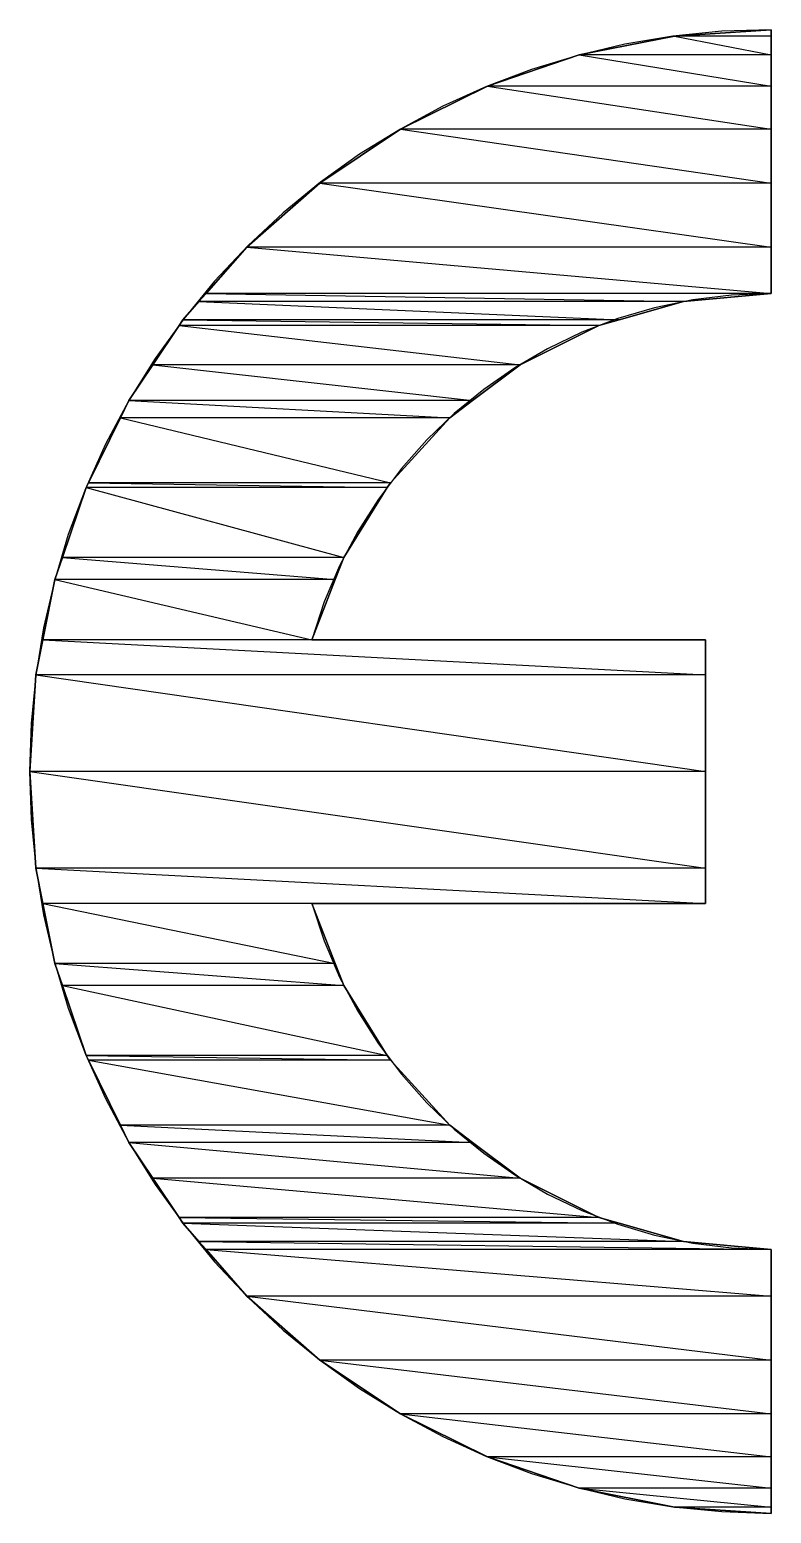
# Model space of a CAD drawing. Header units: millimetres. Extents: x -208796 to -83323, y 30910 to 103951.
# Drawn here: x -100265.164 to -100264.207, y 36521.367 to 36523.281 of the extents above; entities that cross this region are included whole.
import ezdxf

# ---------------------------------------------------------------- set-up
doc = ezdxf.new("R2010")
doc.units = ezdxf.units.MM
doc.header["$LTSCALE"] = 3

# ---------------------------------------------------------------- blocks, each defined once
blk = doc.blocks.new('*U99')
at = {"color": 251}
for p, q in [((-13.3067, 25.1841), (-13.1839, 25.2085)), ((-13.1839, 25.2085), (-13.3067, 25.1841)), ((-13.1839, 25.2085), (-13.059, 25.2167)), ((-13.059, 25.2167), (-13.1839, 25.2085)), ((-13.059, 25.2085), (-13.1839, 25.2085)), ((-13.1839, 25.2085), (-13.059, 25.1841)), ((-13.1839, 25.2085), (-13.059, 25.1841)), ((-13.059, 25.2085), (-13.1839, 25.2085)), ((-13.059, 25.2167), (-13.059, 25.2085)), ((-13.059, 25.2085), (-13.059, 25.2167)), ((-13.059, 25.1841), (-13.059, 25.2085)), ((-13.059, 25.2085), (-13.059, 25.1841)), ((4.6653, 25.1841), (4.7881, 25.2085)), ((4.7881, 25.2085), (4.6653, 25.1841)), ((4.7881, 25.2085), (4.913, 25.2167)), ((4.913, 25.2167), (4.7881, 25.2085)), ((4.913, 25.2085), (4.7881, 25.2085)), ((4.7881, 25.2085), (4.913, 25.1841)), ((4.7881, 25.2085), (4.913, 25.1841)), ((4.913, 25.2085), (4.7881, 25.2085)), ((4.913, 25.2167), (4.913, 25.2085)), ((4.913, 25.2085), (4.913, 25.2167)), ((4.913, 25.1841), (4.913, 25.2085)), ((4.913, 25.2085), (4.913, 25.1841)), ((-13.4252, 25.1438), (-13.3067, 25.1841)), ((-13.3067, 25.1841), (-13.4252, 25.1438)), ((-13.059, 25.1841), (-13.3067, 25.1841)), ((-13.3067, 25.1841), (-13.059, 25.1438)), ((-13.3067, 25.1841), (-13.059, 25.1438)), ((-13.059, 25.1841), (-13.3067, 25.1841)), ((-13.059, 25.1438), (-13.059, 25.1841)), ((-13.059, 25.1841), (-13.059, 25.1438)), ((4.5468, 25.1438), (4.6653, 25.1841)), ((4.6653, 25.1841), (4.5468, 25.1438)), ((4.913, 25.1841), (4.6653, 25.1841)), ((4.6653, 25.1841), (4.913, 25.1438)), ((4.6653, 25.1841), (4.913, 25.1438)), ((4.913, 25.1841), (4.6653, 25.1841)), ((4.913, 25.1438), (4.913, 25.1841)), ((4.913, 25.1841), (4.913, 25.1438)), ((-13.5375, 25.0885), (-13.4252, 25.1438)), ((-13.4252, 25.1438), (-13.5375, 25.0885)), ((-13.059, 25.1438), (-13.4252, 25.1438)), ((-13.4252, 25.1438), (-13.059, 25.0885)), ((-13.4252, 25.1438), (-13.059, 25.0885)), ((-13.059, 25.1438), (-13.4252, 25.1438)), ((-13.059, 25.0885), (-13.059, 25.1438)), ((-13.059, 25.1438), (-13.059, 25.0885)), ((4.4345, 25.0885), (4.5468, 25.1438)), ((4.5468, 25.1438), (4.4345, 25.0885)), ((4.913, 25.1438), (4.5468, 25.1438)), ((4.5468, 25.1438), (4.913, 25.0885)), ((4.5468, 25.1438), (4.913, 25.0885)), ((4.913, 25.1438), (4.5468, 25.1438)), ((4.913, 25.0885), (4.913, 25.1438)), ((4.913, 25.1438), (4.913, 25.0885)), ((-13.6415, 25.0189), (-13.5375, 25.0885)), ((-13.5375, 25.0885), (-13.6415, 25.0189)), ((-13.059, 25.0885), (-13.5375, 25.0885)), ((-13.5375, 25.0885), (-13.059, 25.0189)), ((-13.5375, 25.0885), (-13.059, 25.0189)), ((-13.059, 25.0885), (-13.5375, 25.0885)), ((-13.059, 25.0189), (-13.059, 25.0885)), ((-13.059, 25.0885), (-13.059, 25.0189)), ((4.3305, 25.0189), (4.4345, 25.0885)), ((4.4345, 25.0885), (4.3305, 25.0189)), ((4.913, 25.0885), (4.4345, 25.0885)), ((4.4345, 25.0885), (4.913, 25.0189)), ((4.4345, 25.0885), (4.913, 25.0189)), ((4.913, 25.0885), (4.4345, 25.0885)), ((4.913, 25.0189), (4.913, 25.0885)), ((4.913, 25.0885), (4.913, 25.0189)), ((-13.7356, 24.9364), (-13.6415, 25.0189)), ((-13.6415, 25.0189), (-13.7356, 24.9364)), ((-13.059, 25.0189), (-13.6415, 25.0189)), ((-13.6415, 25.0189), (-13.059, 24.9364)), ((-13.6415, 25.0189), (-13.059, 24.9364)), ((-13.059, 25.0189), (-13.6415, 25.0189)), ((-13.059, 24.9364), (-13.059, 25.0189)), ((-13.059, 25.0189), (-13.059, 24.9364)), ((4.2364, 24.9364), (4.3305, 25.0189)), ((4.3305, 25.0189), (4.2364, 24.9364)), ((4.913, 25.0189), (4.3305, 25.0189)), ((4.3305, 25.0189), (4.913, 24.9364)), ((4.3305, 25.0189), (4.913, 24.9364)), ((4.913, 25.0189), (4.3305, 25.0189)), ((4.913, 24.9364), (4.913, 25.0189)), ((4.913, 25.0189), (4.913, 24.9364)), ((-13.7882, 24.8765), (-13.7356, 24.9364)), ((-13.7356, 24.9364), (-13.7882, 24.8765)), ((-13.059, 24.9364), (-13.7356, 24.9364)), ((-13.7356, 24.9364), (-13.059, 24.8765)), ((-13.7356, 24.9364), (-13.059, 24.8765)), ((-13.059, 24.9364), (-13.7356, 24.9364)), ((-13.059, 24.8765), (-13.059, 24.9364)), ((-13.059, 24.9364), (-13.059, 24.8765)), ((4.1838, 24.8765), (4.2364, 24.9364)), ((4.2364, 24.9364), (4.1838, 24.8765)), ((4.913, 24.9364), (4.2364, 24.9364)), ((4.2364, 24.9364), (4.913, 24.8765)), ((4.2364, 24.9364), (4.913, 24.8765)), ((4.913, 24.9364), (4.2364, 24.9364)), ((4.913, 24.8765), (4.913, 24.9364)), ((4.913, 24.9364), (4.913, 24.8765)), ((-13.8181, 24.8423), (-13.7974, 24.866)), ((-13.7974, 24.866), (-13.8181, 24.8423)), ((-13.7974, 24.866), (-13.7882, 24.8765)), ((-13.7882, 24.8765), (-13.7974, 24.866)), ((-13.1721, 24.866), (-13.7974, 24.866)), ((-13.7974, 24.866), (-13.2555, 24.8423)), ((-13.7974, 24.866), (-13.2555, 24.8423)), ((-13.1721, 24.866), (-13.7974, 24.866)), ((-13.059, 24.8765), (-13.7882, 24.8765)), ((-13.7882, 24.8765), (-13.1721, 24.866)), ((-13.7882, 24.8765), (-13.1721, 24.866)), ((-13.059, 24.8765), (-13.7882, 24.8765)), ((-13.2555, 24.8423), (-13.1721, 24.866)), ((-13.1721, 24.866), (-13.2555, 24.8423)), ((-13.1721, 24.866), (-13.059, 24.8765)), ((-13.059, 24.8765), (-13.1721, 24.866)), ((4.1539, 24.8423), (4.1746, 24.866)), ((4.1746, 24.866), (4.1539, 24.8423)), ((4.1746, 24.866), (4.1838, 24.8765)), ((4.1838, 24.8765), (4.1746, 24.866)), ((4.7999, 24.866), (4.1746, 24.866)), ((4.1746, 24.866), (4.7165, 24.8423)), ((4.1746, 24.866), (4.7165, 24.8423)), ((4.7999, 24.866), (4.1746, 24.866)), ((4.913, 24.8765), (4.1838, 24.8765)), ((4.1838, 24.8765), (4.7999, 24.866)), ((4.1838, 24.8765), (4.7999, 24.866)), ((4.913, 24.8765), (4.1838, 24.8765)), ((4.7165, 24.8423), (4.7999, 24.866)), ((4.7999, 24.866), (4.7165, 24.8423)), ((4.7999, 24.866), (4.913, 24.8765)), ((4.913, 24.8765), (4.7999, 24.866)), ((-13.823, 24.835), (-13.8181, 24.8423)), ((-13.8181, 24.8423), (-13.823, 24.835)), ((-13.2555, 24.8423), (-13.8181, 24.8423)), ((-13.8181, 24.8423), (-13.2814, 24.835)), ((-13.8181, 24.8423), (-13.2814, 24.835)), ((-13.2555, 24.8423), (-13.8181, 24.8423)), ((-13.2814, 24.835), (-13.2555, 24.8423)), ((-13.2555, 24.8423), (-13.2814, 24.835)), ((4.149, 24.835), (4.1539, 24.8423)), ((4.1539, 24.8423), (4.149, 24.835)), ((4.7165, 24.8423), (4.1539, 24.8423)), ((4.1539, 24.8423), (4.6906, 24.835)), ((4.1539, 24.8423), (4.6906, 24.835)), ((4.7165, 24.8423), (4.1539, 24.8423)), ((4.6906, 24.835), (4.7165, 24.8423)), ((4.7165, 24.8423), (4.6906, 24.835)), ((-13.8568, 24.7844), (-13.823, 24.835)), ((-13.823, 24.835), (-13.8568, 24.7844)), ((-13.2814, 24.835), (-13.823, 24.835)), ((-13.823, 24.835), (-13.3831, 24.7844)), ((-13.823, 24.835), (-13.3831, 24.7844)), ((-13.2814, 24.835), (-13.823, 24.835)), ((-13.3831, 24.7844), (-13.2814, 24.835)), ((-13.2814, 24.835), (-13.3831, 24.7844)), ((4.1152, 24.7844), (4.149, 24.835)), ((4.149, 24.835), (4.1152, 24.7844)), ((4.6906, 24.835), (4.149, 24.835)), ((4.149, 24.835), (4.5889, 24.7844)), ((4.149, 24.835), (4.5889, 24.7844)), ((4.6906, 24.835), (4.149, 24.835)), ((4.5889, 24.7844), (4.6906, 24.835)), ((4.6906, 24.835), (4.5889, 24.7844)), ((-13.8877, 24.7383), (-13.8568, 24.7844)), ((-13.8568, 24.7844), (-13.8877, 24.7383)), ((-13.3831, 24.7844), (-13.8568, 24.7844)), ((-13.8568, 24.7844), (-13.4444, 24.7383)), ((-13.8568, 24.7844), (-13.4444, 24.7383)), ((-13.3831, 24.7844), (-13.8568, 24.7844)), ((-13.4444, 24.7383), (-13.3831, 24.7844)), ((-13.3831, 24.7844), (-13.4444, 24.7383)), ((4.0843, 24.7383), (4.1152, 24.7844)), ((4.1152, 24.7844), (4.0843, 24.7383)), ((4.5889, 24.7844), (4.1152, 24.7844)), ((4.1152, 24.7844), (4.5276, 24.7383)), ((4.1152, 24.7844), (4.5276, 24.7383)), ((4.5889, 24.7844), (4.1152, 24.7844)), ((4.5276, 24.7383), (4.5889, 24.7844)), ((4.5889, 24.7844), (4.5276, 24.7383)), ((-13.8986, 24.7161), (-13.8877, 24.7383)), ((-13.8877, 24.7383), (-13.8986, 24.7161)), ((-13.4444, 24.7383), (-13.8877, 24.7383)), ((-13.8877, 24.7383), (-13.4738, 24.7161)), ((-13.8877, 24.7383), (-13.4738, 24.7161)), ((-13.4444, 24.7383), (-13.8877, 24.7383)), ((-13.4738, 24.7161), (-13.4444, 24.7383)), ((-13.4444, 24.7383), (-13.4738, 24.7161)), ((4.0734, 24.7161), (4.0843, 24.7383)), ((4.0843, 24.7383), (4.0734, 24.7161)), ((4.5276, 24.7383), (4.0843, 24.7383)), ((4.0843, 24.7383), (4.4982, 24.7161)), ((4.0843, 24.7383), (4.4982, 24.7161)), ((4.5276, 24.7383), (4.0843, 24.7383)), ((4.4982, 24.7161), (4.5276, 24.7383)), ((4.5276, 24.7383), (4.4982, 24.7161)), ((-13.9399, 24.6323), (-13.8986, 24.7161)), ((-13.8986, 24.7161), (-13.9399, 24.6323)), ((-13.4738, 24.7161), (-13.8986, 24.7161)), ((-13.8986, 24.7161), (-13.5505, 24.6323)), ((-13.8986, 24.7161), (-13.5505, 24.6323)), ((-13.4738, 24.7161), (-13.8986, 24.7161)), ((-13.5505, 24.6323), (-13.4738, 24.7161)), ((-13.4738, 24.7161), (-13.5505, 24.6323)), ((4.0321, 24.6323), (4.0734, 24.7161)), ((4.0734, 24.7161), (4.0321, 24.6323)), ((4.4982, 24.7161), (4.0734, 24.7161)), ((4.0734, 24.7161), (4.4215, 24.6323)), ((4.0734, 24.7161), (4.4215, 24.6323)), ((4.4982, 24.7161), (4.0734, 24.7161)), ((4.4215, 24.6323), (4.4982, 24.7161)), ((4.4982, 24.7161), (4.4215, 24.6323)), ((-13.943, 24.626), (-13.9399, 24.6323)), ((-13.9399, 24.6323), (-13.943, 24.626)), ((-13.5505, 24.6323), (-13.9399, 24.6323)), ((-13.9399, 24.6323), (-13.5544, 24.626)), ((-13.9399, 24.6323), (-13.5544, 24.626)), ((-13.5505, 24.6323), (-13.9399, 24.6323)), ((-13.5544, 24.626), (-13.5505, 24.6323)), ((-13.5505, 24.6323), (-13.5544, 24.626)), ((4.029, 24.626), (4.0321, 24.6323)), ((4.0321, 24.6323), (4.029, 24.626)), ((4.4215, 24.6323), (4.0321, 24.6323)), ((4.0321, 24.6323), (4.4176, 24.626)), ((4.0321, 24.6323), (4.4176, 24.626)), ((4.4215, 24.6323), (4.0321, 24.6323)), ((4.4176, 24.626), (4.4215, 24.6323)), ((4.4215, 24.6323), (4.4176, 24.626)), ((-13.9736, 24.5358), (-13.943, 24.626)), ((-13.943, 24.626), (-13.9736, 24.5358)), ((-13.5544, 24.626), (-13.943, 24.626)), ((-13.943, 24.626), (-13.6105, 24.5358)), ((-13.943, 24.626), (-13.6105, 24.5358)), ((-13.5544, 24.626), (-13.943, 24.626)), ((-13.6105, 24.5358), (-13.5544, 24.626)), ((-13.5544, 24.626), (-13.6105, 24.5358)), ((3.9984, 24.5358), (4.029, 24.626)), ((4.029, 24.626), (3.9984, 24.5358)), ((4.4176, 24.626), (4.029, 24.626)), ((4.029, 24.626), (4.3615, 24.5358)), ((4.029, 24.626), (4.3615, 24.5358)), ((4.4176, 24.626), (4.029, 24.626)), ((4.3615, 24.5358), (4.4176, 24.626)), ((4.4176, 24.626), (4.3615, 24.5358)), ((-13.9832, 24.5075), (-13.9736, 24.5358)), ((-13.9736, 24.5358), (-13.9832, 24.5075)), ((-13.6105, 24.5358), (-13.9736, 24.5358)), ((-13.9736, 24.5358), (-13.6215, 24.5075)), ((-13.9736, 24.5358), (-13.6215, 24.5075)), ((-13.6105, 24.5358), (-13.9736, 24.5358)), ((-13.6215, 24.5075), (-13.6105, 24.5358)), ((-13.6105, 24.5358), (-13.6215, 24.5075)), ((3.9888, 24.5075), (3.9984, 24.5358)), ((3.9984, 24.5358), (3.9888, 24.5075)), ((4.3615, 24.5358), (3.9984, 24.5358)), ((3.9984, 24.5358), (4.3505, 24.5075)), ((3.9984, 24.5358), (4.3505, 24.5075)), ((4.3615, 24.5358), (3.9984, 24.5358)), ((4.3505, 24.5075), (4.3615, 24.5358)), ((4.3615, 24.5358), (4.3505, 24.5075)), ((-13.9987, 24.4299), (-13.9832, 24.5075)), ((-13.9832, 24.5075), (-13.9987, 24.4299)), ((-13.6215, 24.5075), (-13.9832, 24.5075)), ((-13.9832, 24.5075), (-13.6517, 24.4299)), ((-13.9832, 24.5075), (-13.6517, 24.4299)), ((-13.6215, 24.5075), (-13.9832, 24.5075)), ((-13.6517, 24.4299), (-13.6215, 24.5075)), ((-13.6215, 24.5075), (-13.6517, 24.4299)), ((3.9733, 24.4299), (3.9888, 24.5075)), ((3.9888, 24.5075), (3.9733, 24.4299)), ((4.3505, 24.5075), (3.9888, 24.5075)), ((3.9888, 24.5075), (4.3203, 24.4299)), ((3.9888, 24.5075), (4.3203, 24.4299)), ((4.3505, 24.5075), (3.9888, 24.5075)), ((4.3203, 24.4299), (4.3505, 24.5075)), ((4.3505, 24.5075), (4.3203, 24.4299)), ((-14.0077, 24.3847), (-13.9987, 24.4299)), ((-13.9987, 24.4299), (-14.0077, 24.3847)), ((-13.6517, 24.4299), (-13.9987, 24.4299)), ((-13.9987, 24.4299), (-13.1441, 24.3847)), ((-13.9987, 24.4299), (-13.1441, 24.3847)), ((-13.1441, 24.4299), (-13.9987, 24.4299)), ((-13.6517, 24.4299), (-13.1441, 24.4299)), ((-13.6517, 24.4299), (-13.6517, 24.4299)), ((-13.6517, 24.4299), (-13.1441, 24.4299)), ((-13.1441, 24.3847), (-13.1441, 24.4299)), ((-13.1441, 24.4299), (-13.1441, 24.3847)), ((3.9643, 24.3847), (3.9733, 24.4299)), ((3.9733, 24.4299), (3.9643, 24.3847)), ((4.3203, 24.4299), (3.9733, 24.4299)), ((3.9733, 24.4299), (4.8279, 24.3847)), ((3.9733, 24.4299), (4.8279, 24.3847)), ((4.8279, 24.4299), (3.9733, 24.4299)), ((4.3203, 24.4299), (4.8279, 24.4299)), ((4.3203, 24.4299), (4.3203, 24.4299)), ((4.3203, 24.4299), (4.8279, 24.4299)), ((4.8279, 24.3847), (4.8279, 24.4299)), ((4.8279, 24.4299), (4.8279, 24.3847)), ((-14.0158, 24.2599), (-14.0077, 24.3847)), ((-14.0077, 24.3847), (-14.0158, 24.2599)), ((-13.1441, 24.3847), (-14.0077, 24.3847)), ((-14.0077, 24.3847), (-13.1441, 24.2599)), ((-14.0077, 24.3847), (-13.1441, 24.2599)), ((-13.1441, 24.3847), (-14.0077, 24.3847)), ((-13.1441, 24.2599), (-13.1441, 24.3847)), ((-13.1441, 24.3847), (-13.1441, 24.2599)), ((3.9562, 24.2599), (3.9643, 24.3847)), ((3.9643, 24.3847), (3.9562, 24.2599)), ((4.8279, 24.3847), (3.9643, 24.3847)), ((3.9643, 24.3847), (4.8279, 24.2599)), ((3.9643, 24.3847), (4.8279, 24.2599)), ((4.8279, 24.3847), (3.9643, 24.3847)), ((4.8279, 24.2599), (4.8279, 24.3847)), ((4.8279, 24.3847), (4.8279, 24.2599)), ((-13.1441, 24.2599), (-14.0158, 24.2599)), ((-14.0158, 24.2599), (-13.1441, 24.135)), ((-14.0077, 24.135), (-14.0158, 24.2599)), ((-14.0158, 24.2599), (-13.1441, 24.135)), ((-13.1441, 24.2599), (-14.0158, 24.2599)), ((-14.0158, 24.2599), (-14.0077, 24.135)), ((-13.1441, 24.135), (-13.1441, 24.2599)), ((-13.1441, 24.2599), (-13.1441, 24.135)), ((4.8279, 24.2599), (3.9562, 24.2599)), ((3.9562, 24.2599), (4.8279, 24.135)), ((3.9643, 24.135), (3.9562, 24.2599)), ((3.9562, 24.2599), (4.8279, 24.135)), ((4.8279, 24.2599), (3.9562, 24.2599)), ((3.9562, 24.2599), (3.9643, 24.135)), ((4.8279, 24.135), (4.8279, 24.2599)), ((4.8279, 24.2599), (4.8279, 24.135)), ((-13.1441, 24.135), (-14.0077, 24.135)), ((-14.0077, 24.135), (-13.1441, 24.0897)), ((-13.9987, 24.0897), (-14.0077, 24.135)), ((-14.0077, 24.135), (-13.1441, 24.0897)), ((-13.1441, 24.135), (-14.0077, 24.135)), ((-14.0077, 24.135), (-13.9987, 24.0897)), ((-13.1441, 24.0897), (-13.1441, 24.135)), ((-13.1441, 24.135), (-13.1441, 24.0897)), ((4.8279, 24.135), (3.9643, 24.135)), ((3.9643, 24.135), (4.8279, 24.0897)), ((3.9733, 24.0897), (3.9643, 24.135)), ((3.9643, 24.135), (4.8279, 24.0897)), ((4.8279, 24.135), (3.9643, 24.135)), ((3.9643, 24.135), (3.9733, 24.0897)), ((4.8279, 24.0897), (4.8279, 24.135)), ((4.8279, 24.135), (4.8279, 24.0897)), ((-13.1441, 24.0897), (-13.9987, 24.0897)), ((-13.9987, 24.0897), (-13.6215, 24.0122)), ((-13.9832, 24.0122), (-13.9987, 24.0897)), ((-13.9987, 24.0897), (-13.6215, 24.0122)), ((-13.6517, 24.0897), (-13.9987, 24.0897)), ((-13.9987, 24.0897), (-13.9832, 24.0122)), ((-13.6517, 24.0897), (-13.1441, 24.0897)), ((-13.6517, 24.0897), (-13.6517, 24.0897)), ((-13.6215, 24.0122), (-13.6517, 24.0897)), ((-13.6517, 24.0897), (-13.1441, 24.0897)), ((-13.6517, 24.0897), (-13.6215, 24.0122)), ((4.8279, 24.0897), (3.9733, 24.0897)), ((3.9733, 24.0897), (4.3505, 24.0122)), ((3.9888, 24.0122), (3.9733, 24.0897)), ((3.9733, 24.0897), (4.3505, 24.0122)), ((4.3203, 24.0897), (3.9733, 24.0897)), ((3.9733, 24.0897), (3.9888, 24.0122)), ((4.3203, 24.0897), (4.8279, 24.0897)), ((4.3203, 24.0897), (4.3203, 24.0897)), ((4.3505, 24.0122), (4.3203, 24.0897)), ((4.3203, 24.0897), (4.8279, 24.0897)), ((4.3203, 24.0897), (4.3505, 24.0122)), ((-13.6215, 24.0122), (-13.9832, 24.0122)), ((-13.9832, 24.0122), (-13.6105, 23.9839)), ((-13.9736, 23.9839), (-13.9832, 24.0122)), ((-13.9832, 24.0122), (-13.6105, 23.9839)), ((-13.6215, 24.0122), (-13.9832, 24.0122)), ((-13.9832, 24.0122), (-13.9736, 23.9839)), ((-13.6105, 23.9839), (-13.6215, 24.0122)), ((-13.6215, 24.0122), (-13.6105, 23.9839)), ((4.3505, 24.0122), (3.9888, 24.0122)), ((3.9888, 24.0122), (4.3615, 23.9839)), ((3.9984, 23.9839), (3.9888, 24.0122)), ((3.9888, 24.0122), (4.3615, 23.9839)), ((4.3505, 24.0122), (3.9888, 24.0122)), ((3.9888, 24.0122), (3.9984, 23.9839)), ((4.3615, 23.9839), (4.3505, 24.0122)), ((4.3505, 24.0122), (4.3615, 23.9839)), ((-13.6105, 23.9839), (-13.9736, 23.9839)), ((-13.9736, 23.9839), (-13.5544, 23.8937)), ((-13.943, 23.8937), (-13.9736, 23.9839)), ((-13.9736, 23.9839), (-13.5544, 23.8937)), ((-13.6105, 23.9839), (-13.9736, 23.9839)), ((-13.9736, 23.9839), (-13.943, 23.8937)), ((-13.5544, 23.8937), (-13.6105, 23.9839)), ((-13.6105, 23.9839), (-13.5544, 23.8937)), ((4.3615, 23.9839), (3.9984, 23.9839)), ((3.9984, 23.9839), (4.4176, 23.8937)), ((4.029, 23.8937), (3.9984, 23.9839)), ((3.9984, 23.9839), (4.4176, 23.8937)), ((4.3615, 23.9839), (3.9984, 23.9839)), ((3.9984, 23.9839), (4.029, 23.8937)), ((4.4176, 23.8937), (4.3615, 23.9839)), ((4.3615, 23.9839), (4.4176, 23.8937)), ((-13.5544, 23.8937), (-13.943, 23.8937)), ((-13.943, 23.8937), (-13.5505, 23.8875)), ((-13.9399, 23.8875), (-13.943, 23.8937)), ((-13.943, 23.8937), (-13.5505, 23.8875)), ((-13.5544, 23.8937), (-13.943, 23.8937)), ((-13.943, 23.8937), (-13.9399, 23.8875)), ((-13.5505, 23.8875), (-13.9399, 23.8875)), ((-13.9399, 23.8875), (-13.4738, 23.8036)), ((-13.8986, 23.8036), (-13.9399, 23.8875)), ((-13.9399, 23.8875), (-13.4738, 23.8036)), ((-13.5505, 23.8875), (-13.9399, 23.8875)), ((-13.9399, 23.8875), (-13.8986, 23.8036)), ((-13.5505, 23.8875), (-13.5544, 23.8937)), ((-13.5544, 23.8937), (-13.5505, 23.8875)), ((-13.4738, 23.8036), (-13.5505, 23.8875)), ((-13.5505, 23.8875), (-13.4738, 23.8036)), ((4.4176, 23.8937), (4.029, 23.8937)), ((4.029, 23.8937), (4.4215, 23.8875)), ((4.0321, 23.8875), (4.029, 23.8937)), ((4.029, 23.8937), (4.4215, 23.8875)), ((4.4176, 23.8937), (4.029, 23.8937)), ((4.029, 23.8937), (4.0321, 23.8875)), ((4.4215, 23.8875), (4.0321, 23.8875)), ((4.0321, 23.8875), (4.4982, 23.8036)), ((4.0734, 23.8036), (4.0321, 23.8875)), ((4.0321, 23.8875), (4.4982, 23.8036)), ((4.4215, 23.8875), (4.0321, 23.8875)), ((4.0321, 23.8875), (4.0734, 23.8036)), ((4.4215, 23.8875), (4.4176, 23.8937)), ((4.4176, 23.8937), (4.4215, 23.8875)), ((4.4982, 23.8036), (4.4215, 23.8875)), ((4.4215, 23.8875), (4.4982, 23.8036)), ((-13.4738, 23.8036), (-13.8986, 23.8036)), ((-13.8986, 23.8036), (-13.4444, 23.7814)), ((-13.8877, 23.7814), (-13.8986, 23.8036)), ((-13.8986, 23.8036), (-13.4444, 23.7814)), ((-13.4738, 23.8036), (-13.8986, 23.8036)), ((-13.8986, 23.8036), (-13.8877, 23.7814)), ((-13.4444, 23.7814), (-13.4738, 23.8036)), ((-13.4738, 23.8036), (-13.4444, 23.7814)), ((4.4982, 23.8036), (4.0734, 23.8036)), ((4.0734, 23.8036), (4.5276, 23.7814)), ((4.0843, 23.7814), (4.0734, 23.8036)), ((4.0734, 23.8036), (4.5276, 23.7814)), ((4.4982, 23.8036), (4.0734, 23.8036)), ((4.0734, 23.8036), (4.0843, 23.7814)), ((4.5276, 23.7814), (4.4982, 23.8036)), ((4.4982, 23.8036), (4.5276, 23.7814)), ((-13.4444, 23.7814), (-13.8877, 23.7814)), ((-13.8877, 23.7814), (-13.3831, 23.7353)), ((-13.8568, 23.7353), (-13.8877, 23.7814)), ((-13.8877, 23.7814), (-13.3831, 23.7353)), ((-13.4444, 23.7814), (-13.8877, 23.7814)), ((-13.8877, 23.7814), (-13.8568, 23.7353)), ((-13.3831, 23.7353), (-13.4444, 23.7814)), ((-13.4444, 23.7814), (-13.3831, 23.7353)), ((4.5276, 23.7814), (4.0843, 23.7814)), ((4.0843, 23.7814), (4.5889, 23.7353)), ((4.1152, 23.7353), (4.0843, 23.7814)), ((4.0843, 23.7814), (4.5889, 23.7353)), ((4.5276, 23.7814), (4.0843, 23.7814)), ((4.0843, 23.7814), (4.1152, 23.7353)), ((4.5889, 23.7353), (4.5276, 23.7814)), ((4.5276, 23.7814), (4.5889, 23.7353)), ((-13.3831, 23.7353), (-13.8568, 23.7353)), ((-13.8568, 23.7353), (-13.2814, 23.6847)), ((-13.823, 23.6847), (-13.8568, 23.7353)), ((-13.8568, 23.7353), (-13.2814, 23.6847)), ((-13.3831, 23.7353), (-13.8568, 23.7353)), ((-13.8568, 23.7353), (-13.823, 23.6847)), ((-13.2814, 23.6847), (-13.3831, 23.7353)), ((-13.3831, 23.7353), (-13.2814, 23.6847)), ((4.5889, 23.7353), (4.1152, 23.7353)), ((4.1152, 23.7353), (4.6906, 23.6847)), ((4.149, 23.6847), (4.1152, 23.7353)), ((4.1152, 23.7353), (4.6906, 23.6847)), ((4.5889, 23.7353), (4.1152, 23.7353)), ((4.1152, 23.7353), (4.149, 23.6847)), ((4.6906, 23.6847), (4.5889, 23.7353)), ((4.5889, 23.7353), (4.6906, 23.6847)), ((-13.2814, 23.6847), (-13.823, 23.6847)), ((-13.823, 23.6847), (-13.2555, 23.6774)), ((-13.8181, 23.6774), (-13.823, 23.6847)), ((-13.823, 23.6847), (-13.2555, 23.6774)), ((-13.2814, 23.6847), (-13.823, 23.6847)), ((-13.823, 23.6847), (-13.8181, 23.6774)), ((-13.2555, 23.6774), (-13.8181, 23.6774)), ((-13.8181, 23.6774), (-13.1721, 23.6537)), ((-13.7974, 23.6537), (-13.8181, 23.6774)), ((-13.8181, 23.6774), (-13.1721, 23.6537)), ((-13.2555, 23.6774), (-13.8181, 23.6774)), ((-13.8181, 23.6774), (-13.7974, 23.6537)), ((-13.2555, 23.6774), (-13.2814, 23.6847)), ((-13.2814, 23.6847), (-13.2555, 23.6774)), ((-13.1721, 23.6537), (-13.2555, 23.6774)), ((-13.2555, 23.6774), (-13.1721, 23.6537)), ((4.6906, 23.6847), (4.149, 23.6847)), ((4.149, 23.6847), (4.7165, 23.6774)), ((4.1539, 23.6774), (4.149, 23.6847)), ((4.149, 23.6847), (4.7165, 23.6774)), ((4.6906, 23.6847), (4.149, 23.6847)), ((4.149, 23.6847), (4.1539, 23.6774)), ((4.7165, 23.6774), (4.1539, 23.6774)), ((4.1539, 23.6774), (4.7999, 23.6537)), ((4.1746, 23.6537), (4.1539, 23.6774)), ((4.1539, 23.6774), (4.7999, 23.6537)), ((4.7165, 23.6774), (4.1539, 23.6774)), ((4.1539, 23.6774), (4.1746, 23.6537)), ((4.7165, 23.6774), (4.6906, 23.6847)), ((4.6906, 23.6847), (4.7165, 23.6774)), ((4.7999, 23.6537), (4.7165, 23.6774)), ((4.7165, 23.6774), (4.7999, 23.6537)), ((-13.1721, 23.6537), (-13.7974, 23.6537)), ((-13.7974, 23.6537), (-13.059, 23.6432)), ((-13.7882, 23.6432), (-13.7974, 23.6537)), ((-13.7974, 23.6537), (-13.059, 23.6432)), ((-13.1721, 23.6537), (-13.7974, 23.6537)), ((-13.7974, 23.6537), (-13.7882, 23.6432)), ((-13.059, 23.6432), (-13.1721, 23.6537)), ((-13.1721, 23.6537), (-13.059, 23.6432)), ((4.7999, 23.6537), (4.1746, 23.6537)), ((4.1746, 23.6537), (4.913, 23.6432)), ((4.1838, 23.6432), (4.1746, 23.6537)), ((4.1746, 23.6537), (4.913, 23.6432)), ((4.7999, 23.6537), (4.1746, 23.6537)), ((4.1746, 23.6537), (4.1838, 23.6432)), ((4.913, 23.6432), (4.7999, 23.6537)), ((4.7999, 23.6537), (4.913, 23.6432)), ((-13.059, 23.6432), (-13.7882, 23.6432)), ((-13.7882, 23.6432), (-13.059, 23.5833)), ((-13.7356, 23.5833), (-13.7882, 23.6432)), ((-13.7882, 23.6432), (-13.059, 23.5833)), ((-13.059, 23.6432), (-13.7882, 23.6432)), ((-13.7882, 23.6432), (-13.7356, 23.5833)), ((-13.059, 23.5833), (-13.059, 23.6432)), ((-13.059, 23.6432), (-13.059, 23.5833)), ((4.913, 23.6432), (4.1838, 23.6432)), ((4.1838, 23.6432), (4.913, 23.5833)), ((4.2364, 23.5833), (4.1838, 23.6432)), ((4.1838, 23.6432), (4.913, 23.5833)), ((4.913, 23.6432), (4.1838, 23.6432)), ((4.1838, 23.6432), (4.2364, 23.5833)), ((4.913, 23.5833), (4.913, 23.6432)), ((4.913, 23.6432), (4.913, 23.5833)), ((-13.059, 23.5833), (-13.7356, 23.5833)), ((-13.7356, 23.5833), (-13.059, 23.5008)), ((-13.6415, 23.5008), (-13.7356, 23.5833)), ((-13.7356, 23.5833), (-13.059, 23.5008)), ((-13.059, 23.5833), (-13.7356, 23.5833)), ((-13.7356, 23.5833), (-13.6415, 23.5008)), ((-13.059, 23.5008), (-13.059, 23.5833)), ((-13.059, 23.5833), (-13.059, 23.5008)), ((4.913, 23.5833), (4.2364, 23.5833)), ((4.2364, 23.5833), (4.913, 23.5008)), ((4.3305, 23.5008), (4.2364, 23.5833)), ((4.2364, 23.5833), (4.913, 23.5008)), ((4.913, 23.5833), (4.2364, 23.5833)), ((4.2364, 23.5833), (4.3305, 23.5008)), ((4.913, 23.5008), (4.913, 23.5833)), ((4.913, 23.5833), (4.913, 23.5008)), ((-13.059, 23.5008), (-13.6415, 23.5008)), ((-13.6415, 23.5008), (-13.059, 23.4312)), ((-13.5375, 23.4312), (-13.6415, 23.5008)), ((-13.6415, 23.5008), (-13.059, 23.4312)), ((-13.059, 23.5008), (-13.6415, 23.5008)), ((-13.6415, 23.5008), (-13.5375, 23.4312)), ((-13.059, 23.4312), (-13.059, 23.5008)), ((-13.059, 23.5008), (-13.059, 23.4312)), ((4.913, 23.5008), (4.3305, 23.5008)), ((4.3305, 23.5008), (4.913, 23.4312)), ((4.4345, 23.4312), (4.3305, 23.5008)), ((4.3305, 23.5008), (4.913, 23.4312)), ((4.913, 23.5008), (4.3305, 23.5008)), ((4.3305, 23.5008), (4.4345, 23.4312)), ((4.913, 23.4312), (4.913, 23.5008)), ((4.913, 23.5008), (4.913, 23.4312)), ((-13.059, 23.4312), (-13.5375, 23.4312)), ((-13.5375, 23.4312), (-13.059, 23.3759)), ((-13.4252, 23.3759), (-13.5375, 23.4312)), ((-13.5375, 23.4312), (-13.059, 23.3759)), ((-13.059, 23.4312), (-13.5375, 23.4312)), ((-13.5375, 23.4312), (-13.4252, 23.3759)), ((-13.059, 23.3759), (-13.059, 23.4312)), ((-13.059, 23.4312), (-13.059, 23.3759)), ((4.913, 23.4312), (4.4345, 23.4312)), ((4.4345, 23.4312), (4.913, 23.3759)), ((4.5468, 23.3759), (4.4345, 23.4312)), ((4.4345, 23.4312), (4.913, 23.3759)), ((4.913, 23.4312), (4.4345, 23.4312)), ((4.4345, 23.4312), (4.5468, 23.3759)), ((4.913, 23.3759), (4.913, 23.4312)), ((4.913, 23.4312), (4.913, 23.3759)), ((-13.059, 23.3759), (-13.4252, 23.3759)), ((-13.4252, 23.3759), (-13.059, 23.3356)), ((-13.3067, 23.3356), (-13.4252, 23.3759)), ((-13.4252, 23.3759), (-13.059, 23.3356)), ((-13.059, 23.3759), (-13.4252, 23.3759)), ((-13.4252, 23.3759), (-13.3067, 23.3356)), ((-13.059, 23.3356), (-13.059, 23.3759)), ((-13.059, 23.3759), (-13.059, 23.3356)), ((4.913, 23.3759), (4.5468, 23.3759)), ((4.5468, 23.3759), (4.913, 23.3356)), ((4.6653, 23.3356), (4.5468, 23.3759)), ((4.5468, 23.3759), (4.913, 23.3356)), ((4.913, 23.3759), (4.5468, 23.3759)), ((4.5468, 23.3759), (4.6653, 23.3356)), ((4.913, 23.3356), (4.913, 23.3759)), ((4.913, 23.3759), (4.913, 23.3356)), ((-13.059, 23.3356), (-13.3067, 23.3356)), ((-13.3067, 23.3356), (-13.059, 23.3112)), ((-13.1839, 23.3112), (-13.3067, 23.3356)), ((-13.3067, 23.3356), (-13.059, 23.3112)), ((-13.059, 23.3356), (-13.3067, 23.3356)), ((-13.3067, 23.3356), (-13.1839, 23.3112)), ((-13.059, 23.3112), (-13.059, 23.3356)), ((-13.059, 23.3356), (-13.059, 23.3112)), ((4.913, 23.3356), (4.6653, 23.3356)), ((4.6653, 23.3356), (4.913, 23.3112)), ((4.7881, 23.3112), (4.6653, 23.3356)), ((4.6653, 23.3356), (4.913, 23.3112)), ((4.913, 23.3356), (4.6653, 23.3356)), ((4.6653, 23.3356), (4.7881, 23.3112)), ((4.913, 23.3112), (4.913, 23.3356)), ((4.913, 23.3356), (4.913, 23.3112)), ((-13.059, 23.3112), (-13.1839, 23.3112)), ((-13.1839, 23.3112), (-13.059, 23.303)), ((-13.059, 23.3112), (-13.1839, 23.3112)), ((-13.059, 23.303), (-13.1839, 23.3112)), ((-13.059, 23.303), (-13.059, 23.3112)), ((-13.059, 23.3112), (-13.059, 23.303)), ((4.913, 23.3112), (4.7881, 23.3112)), ((4.7881, 23.3112), (4.913, 23.303)), ((4.913, 23.3112), (4.7881, 23.3112)), ((4.913, 23.303), (4.7881, 23.3112)), ((4.913, 23.303), (4.913, 23.3112)), ((4.913, 23.3112), (4.913, 23.303))]:
    blk.add_line(p, q, dxfattribs=at)
for p, q in [((-13.1859, 25.2084), (-13.248, 25.1981)), ((-13.1229, 25.2147), (-13.1859, 25.2084)), ((-13.059, 25.2167), (-13.1229, 25.2147)), ((-13.059, 25.2167), (-13.059, 25.2167)), ((4.7861, 25.2084), (4.724, 25.1981)), ((4.8491, 25.2147), (4.7861, 25.2084)), ((4.913, 25.2167), (4.8491, 25.2147)), ((4.913, 25.2167), (4.913, 25.2167)), ((-13.248, 25.1981), (-13.3088, 25.1836)), ((4.724, 25.1981), (4.6632, 25.1836)), ((-13.3685, 25.1655), (-13.4265, 25.1435)), ((-13.3088, 25.1836), (-13.3685, 25.1655)), ((4.6035, 25.1655), (4.5455, 25.1435)), ((4.6632, 25.1836), (4.6035, 25.1655)), ((-13.4265, 25.1435), (-13.483, 25.1179)), ((4.5455, 25.1435), (4.489, 25.1179)), ((-13.483, 25.1179), (-13.5375, 25.0885)), ((4.489, 25.1179), (4.4345, 25.0885)), ((-13.5375, 25.0885), (-13.5902, 25.056)), ((4.4345, 25.0885), (4.3818, 25.056)), ((-13.5902, 25.056), (-13.6406, 25.0199)), ((4.3818, 25.056), (4.3314, 25.0199)), ((-13.6406, 25.0199), (-13.6887, 24.9806)), ((4.3314, 25.0199), (4.2833, 24.9806)), ((-13.6887, 24.9806), (-13.7342, 24.938)), ((4.2833, 24.9806), (4.2378, 24.938)), ((-13.7342, 24.938), (-13.7772, 24.8925)), ((4.2378, 24.938), (4.1948, 24.8925)), ((-13.7772, 24.8925), (-13.8171, 24.8439)), ((4.1948, 24.8925), (4.1549, 24.8439)), ((-13.1604, 24.8683), (-13.2095, 24.8581)), ((-13.1103, 24.8745), (-13.1604, 24.8683)), ((-13.059, 24.8765), (-13.1103, 24.8745)), ((-13.059, 24.8765), (-13.059, 24.8765)), ((4.8116, 24.8683), (4.7625, 24.8581)), ((4.8617, 24.8745), (4.8116, 24.8683)), ((4.913, 24.8765), (4.8617, 24.8745)), ((4.913, 24.8765), (4.913, 24.8765)), ((-13.8171, 24.8439), (-13.8541, 24.7926)), ((-13.2571, 24.844), (-13.3033, 24.8264)), ((-13.2095, 24.8581), (-13.2571, 24.844)), ((4.1549, 24.8439), (4.1179, 24.7926)), ((4.7149, 24.844), (4.6687, 24.8264)), ((4.7625, 24.8581), (4.7149, 24.844)), ((-13.3033, 24.8264), (-13.3476, 24.8051)), ((4.6687, 24.8264), (4.6244, 24.8051)), ((-13.3476, 24.8051), (-13.39, 24.7804)), ((4.6244, 24.8051), (4.582, 24.7804)), ((-13.8541, 24.7926), (-13.8877, 24.7383)), ((4.1179, 24.7926), (4.0843, 24.7383)), ((-13.39, 24.7804), (-13.4301, 24.7524)), ((4.582, 24.7804), (4.5419, 24.7524)), ((-13.4301, 24.7524), (-13.4682, 24.7215)), ((4.5419, 24.7524), (4.5038, 24.7215)), ((-13.8877, 24.7383), (-13.9179, 24.6821)), ((-13.8877, 24.7383), (-13.8877, 24.7383)), ((4.0843, 24.7383), (4.0541, 24.6821)), ((4.0843, 24.7383), (4.0843, 24.7383)), ((-13.4682, 24.7215), (-13.5035, 24.6876)), ((4.5038, 24.7215), (4.4685, 24.6876)), ((-13.5035, 24.6876), (-13.5362, 24.6509)), ((4.4685, 24.6876), (4.4358, 24.6509)), ((-13.9179, 24.6821), (-13.944, 24.6244)), ((4.0541, 24.6821), (4.028, 24.6244)), ((-13.5362, 24.6509), (-13.5659, 24.6113)), ((4.4358, 24.6509), (4.4061, 24.6113)), ((-13.944, 24.6244), (-13.9661, 24.5656)), ((-13.5659, 24.6113), (-13.5926, 24.5695)), ((4.028, 24.6244), (4.0059, 24.5656)), ((4.4061, 24.6113), (4.3794, 24.5695)), ((-13.9661, 24.5656), (-13.984, 24.5056)), ((-13.5926, 24.5695), (-13.6159, 24.5251)), ((4.0059, 24.5656), (3.988, 24.5056)), ((4.3794, 24.5695), (4.3561, 24.5251)), ((-13.6159, 24.5251), (-13.6357, 24.4786)), ((4.3561, 24.5251), (4.3363, 24.4786)), ((-13.984, 24.5056), (-13.9981, 24.445)), ((3.988, 24.5056), (3.9739, 24.445)), ((-13.6357, 24.4786), (-13.6517, 24.4299)), ((4.3363, 24.4786), (4.3203, 24.4299)), ((-13.9981, 24.445), (-14.008, 24.3836)), ((3.9739, 24.445), (3.964, 24.3836)), ((-13.6517, 24.4299), (-13.1441, 24.4299)), ((-13.1441, 24.4299), (-13.1441, 24.0897)), ((4.3203, 24.4299), (4.8279, 24.4299)), ((4.8279, 24.4299), (4.8279, 24.0897)), ((-14.008, 24.3836), (-14.014, 24.3219)), ((3.964, 24.3836), (3.958, 24.3219)), ((-14.014, 24.3219), (-14.0159, 24.2599)), ((3.958, 24.3219), (3.9561, 24.2599)), ((-14.0159, 24.2599), (-14.014, 24.1981)), ((3.9561, 24.2599), (3.958, 24.1981)), ((-14.014, 24.1981), (-14.008, 24.1363)), ((3.958, 24.1981), (3.964, 24.1363)), ((-14.008, 24.1363), (-13.9981, 24.0751)), ((3.964, 24.1363), (3.9739, 24.0751)), ((-13.9981, 24.0751), (-13.984, 24.0143)), ((-13.6517, 24.0897), (-13.1441, 24.0897)), ((-13.6517, 24.0897), (-13.6517, 24.0897)), ((-13.6517, 24.0897), (-13.6357, 24.0413)), ((3.9739, 24.0751), (3.988, 24.0143)), ((4.3203, 24.0897), (4.8279, 24.0897)), ((4.3203, 24.0897), (4.3203, 24.0897)), ((4.3203, 24.0897), (4.3363, 24.0413)), ((-13.6357, 24.0413), (-13.6159, 23.9948)), ((4.3363, 24.0413), (4.3561, 23.9948)), ((-13.984, 24.0143), (-13.9661, 23.9545)), ((3.988, 24.0143), (4.0059, 23.9545)), ((-13.6159, 23.9948), (-13.5926, 23.9506)), ((4.3561, 23.9948), (4.3794, 23.9506)), ((-13.9661, 23.9545), (-13.944, 23.8955)), ((-13.5926, 23.9506), (-13.5659, 23.9086)), ((4.0059, 23.9545), (4.028, 23.8955)), ((4.3794, 23.9506), (4.4061, 23.9086)), ((-13.5659, 23.9086), (-13.5362, 23.8693)), ((4.4061, 23.9086), (4.4358, 23.8693)), ((-13.944, 23.8955), (-13.9179, 23.8379)), ((4.028, 23.8955), (4.0541, 23.8379)), ((-13.5362, 23.8693), (-13.5035, 23.8324)), ((4.4358, 23.8693), (4.4685, 23.8324)), ((-13.9179, 23.8379), (-13.8877, 23.7814)), ((-13.5035, 23.8324), (-13.4682, 23.7985)), ((4.0541, 23.8379), (4.0843, 23.7814)), ((4.4685, 23.8324), (4.5038, 23.7985)), ((-13.4682, 23.7985), (-13.4301, 23.7674)), ((4.5038, 23.7985), (4.5419, 23.7674)), ((-13.8877, 23.7814), (-13.8877, 23.7814)), ((-13.8877, 23.7814), (-13.8541, 23.7273)), ((4.0843, 23.7814), (4.0843, 23.7814)), ((4.0843, 23.7814), (4.1179, 23.7273)), ((-13.4301, 23.7674), (-13.39, 23.7396)), ((4.5419, 23.7674), (4.582, 23.7396)), ((-13.39, 23.7396), (-13.3476, 23.7149)), ((4.582, 23.7396), (4.6244, 23.7149)), ((-13.8541, 23.7273), (-13.8171, 23.6759)), ((-13.3476, 23.7149), (-13.3033, 23.6937)), ((4.1179, 23.7273), (4.1549, 23.6759)), ((4.6244, 23.7149), (4.6687, 23.6937)), ((-13.3033, 23.6937), (-13.2571, 23.6759)), ((4.6687, 23.6937), (4.7149, 23.6759)), ((-13.8171, 23.6759), (-13.7772, 23.6274)), ((-13.2571, 23.6759), (-13.2095, 23.6619)), ((4.1549, 23.6759), (4.1948, 23.6274)), ((4.7149, 23.6759), (4.7625, 23.6619)), ((-13.2095, 23.6619), (-13.1604, 23.6516)), ((4.7625, 23.6619), (4.8116, 23.6516)), ((-13.1604, 23.6516), (-13.1103, 23.6454)), ((-13.1103, 23.6454), (-13.059, 23.6432)), ((4.8116, 23.6516), (4.8617, 23.6454)), ((4.8617, 23.6454), (4.913, 23.6432)), ((-13.7772, 23.6274), (-13.7342, 23.5818)), ((4.1948, 23.6274), (4.2378, 23.5818)), ((-13.7342, 23.5818), (-13.6887, 23.5395)), ((4.2378, 23.5818), (4.2833, 23.5395)), ((-13.6887, 23.5395), (-13.6406, 23.5001)), ((4.2833, 23.5395), (4.3314, 23.5001)), ((-13.6406, 23.5001), (-13.5902, 23.464)), ((4.3314, 23.5001), (4.3818, 23.464)), ((-13.5902, 23.464), (-13.5375, 23.4312)), ((4.3818, 23.464), (4.4345, 23.4312)), ((-13.5375, 23.4312), (-13.483, 23.4021)), ((4.4345, 23.4312), (4.489, 23.4021)), ((-13.483, 23.4021), (-13.4265, 23.3764)), ((4.489, 23.4021), (4.5455, 23.3764)), ((-13.4265, 23.3764), (-13.3685, 23.3545)), ((4.5455, 23.3764), (4.6035, 23.3545)), ((-13.3685, 23.3545), (-13.3088, 23.3362)), ((4.6035, 23.3545), (4.6632, 23.3362)), ((-13.3088, 23.3362), (-13.248, 23.3219)), ((4.6632, 23.3362), (4.724, 23.3219)), ((-13.248, 23.3219), (-13.1859, 23.3115)), ((-13.1859, 23.3115), (-13.1229, 23.3052)), ((4.724, 23.3219), (4.7861, 23.3115)), ((4.7861, 23.3115), (4.8491, 23.3052)), ((-13.1229, 23.3052), (-13.059, 23.303)), ((4.8491, 23.3052), (4.913, 23.303))]:
    blk.add_line(p, q)

msp = doc.modelspace()

# ---------------------------------------------------------------- block references
for p in [(-100269.1202, 36498.0641), (-100251.1482, 36498.0641)]:
    msp.add_blockref('*U99', p)

doc.saveas('drawing.dxf')
